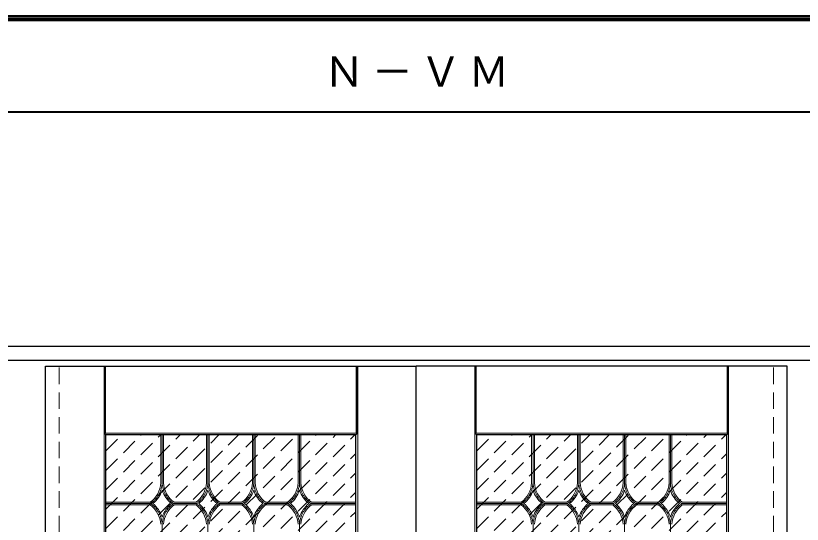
# Model space of a CAD drawing. Units: millimetres, scale not verified. Extents: x -6000 to 5700, y -4307 to 4260.
# Drawn here: x -3570 to -1852, y 3064 to 4175 of the extents above; entities that cross this region are included whole.
import ezdxf

# ---------------------------------------------------------------- set-up
doc = ezdxf.new("R2010")
doc.units = ezdxf.units.MM
doc.header["$LTSCALE"] = 30
doc.linetypes.add('CHAIN1', pattern=[8, 5, -1, 1, -1])
doc.linetypes.add('DASHED1', pattern=[1.8, 1.2, -0.6])
for name, color, linetype, lineweight in [('0-2_扉', 3, 'Continuous', 25), ('0-3_仕上げ', 4, 'Continuous', 9), ('0-4_枠', 3, 'Continuous', 25), ('0-C_ハッチ', 4, 'DASHED1', 9), ('F-1_枠', 6, 'Continuous', 40)]:
    doc.layers.add(name, color=color, linetype=linetype, lineweight=lineweight)
doc.layers.add('0-A_文字', color=7, linetype='Continuous')
doc.styles.add('ＭＳ ゴシック', font='')
doc.styles.get('ＭＳ ゴシック').set_extended_font_data('MS Gothic')

msp = doc.modelspace()

# ---------------------------------------------------------------- linework, layer by layer
at = {"layer": '0-2_扉'}
for p, q in [((-3505, 3409.5), (-2695, 3409.5)), ((-3505, 1426.5), (-3505, 3409.5)), ((-1885, 3409.5), (-2695, 3409.5)), ((-2695, 1426.5), (-2695, 3409.5)), ((-1885, 1426.5), (-1885, 3409.5))]:
    msp.add_line(p, q, dxfattribs=at)
at = {"layer": '0-2_扉', "color": 4, "linetype": 'DASHED1', "lineweight": 9}
for p, q in [((-3475, 1426.5), (-3475, 3409.5)), ((-1915, 1426.5), (-1915, 3409.5))]:
    msp.add_line(p, q, dxfattribs=at)
at = {"layer": '0-3_仕上げ', "color": 7, "lineweight": 18}
for p, q in [((-3377, 1426.5), (-3377, 3409.5)), ((-3375.5, 3262), (-3375.5, 3409.5)), ((-3374, 3263.5), (-3374, 3409.5)), ((-2826, 3263.5), (-2826, 3409.5)), ((-2824.5, 3262), (-2824.5, 3409.5)), ((-2823, 1426.5), (-2823, 3409.5)), ((-2567, 1426.5), (-2567, 3409.5)), ((-2565.5, 3262), (-2565.5, 3409.5)), ((-2564, 3263.5), (-2564, 3409.5)), ((-2016, 3263.5), (-2016, 3409.5)), ((-2014.5, 3262), (-2014.5, 3409.5)), ((-2013, 1426.5), (-2013, 3409.5)), ((-3374, 3263.5), (-3375.5, 3262)), ((-3373, 3259.5), (-3375.5, 3262)), ((-2826, 3263.5), (-3374, 3263.5)), ((-2564, 3263.5), (-2565.5, 3262)), ((-2563, 3259.5), (-2565.5, 3262)), ((-2016, 3263.5), (-2564, 3263.5))]:
    msp.add_line(p, q, dxfattribs=at)
at = {"layer": '0-3_仕上げ', "color": 3, "lineweight": 25}
for p, q in [((-3373, 2301.5), (-3373, 3259.5)), ((-2827, 3259.5), (-3373, 3259.5)), ((-2827, 2301.5), (-2827, 3259.5)), ((-2563, 2301.5), (-2563, 3259.5)), ((-2017, 3259.5), (-2563, 3259.5)), ((-2017, 2301.5), (-2017, 3259.5))]:
    msp.add_line(p, q, dxfattribs=at)
at = {"layer": '0-3_仕上げ'}
for p, q in [((-3253, 3154.69), (-3253, 3259.5)), ((-3247, 3154.5), (-3247, 3259.5)), ((-3153, 3154.6), (-3153, 3259.5)), ((-3147, 3154.6), (-3147, 3259.5)), ((-3053, 3154.6), (-3053, 3259.5)), ((-3047, 3154.6), (-3047, 3259.5)), ((-2953, 3154.6), (-2953, 3259.5)), ((-2947, 3154.6), (-2947, 3259.5)), ((-2443, 3154.69), (-2443, 3259.5)), ((-2437, 3154.5), (-2437, 3259.5)), ((-2343, 3154.6), (-2343, 3259.5)), ((-2337, 3154.6), (-2337, 3259.5)), ((-2243, 3154.6), (-2243, 3259.5)), ((-2237, 3154.6), (-2237, 3259.5)), ((-2143, 3154.6), (-2143, 3259.5)), ((-2137, 3154.6), (-2137, 3259.5)), ((-3373, 3112.5), (-3275.98, 3112.5)), ((-3224.03, 3112.5), (-3175.98, 3112.5)), ((-3124.03, 3112.5), (-3075.98, 3112.5)), ((-3024.03, 3112.5), (-2975.98, 3112.5)), ((-2924.03, 3112.5), (-2827, 3112.5)), ((-2563, 3112.5), (-2465.98, 3112.5)), ((-2414.03, 3112.5), (-2365.98, 3112.5)), ((-2314.03, 3112.5), (-2265.98, 3112.5)), ((-2214.03, 3112.5), (-2165.98, 3112.5)), ((-2114.03, 3112.5), (-2017, 3112.5)), ((-3373, 3106.5), (-3275.98, 3106.5)), ((-3224.03, 3106.5), (-3175.98, 3106.5)), ((-3124.03, 3106.5), (-3075.98, 3106.5)), ((-3024.03, 3106.5), (-2975.98, 3106.5)), ((-2924.03, 3106.5), (-2827, 3106.5)), ((-2563, 3106.5), (-2465.98, 3106.5)), ((-2414.03, 3106.5), (-2365.98, 3106.5)), ((-2314.03, 3106.5), (-2265.98, 3106.5)), ((-2214.03, 3106.5), (-2165.98, 3106.5)), ((-2114.03, 3106.5), (-2017, 3106.5))]:
    msp.add_line(p, q, dxfattribs=at)
at = {"layer": '0-3_仕上げ', "linetype": 'CHAIN1'}
for p, q in [((-3250, 3154.5), (-3250, 3259.5)), ((-3150, 3154.5), (-3150, 3259.5)), ((-3050, 3154.5), (-3050, 3259.5)), ((-2950, 3154.5), (-2950, 3259.5)), ((-2440, 3154.5), (-2440, 3259.5)), ((-2340, 3154.5), (-2340, 3259.5)), ((-2240, 3154.5), (-2240, 3259.5)), ((-2140, 3154.5), (-2140, 3259.5)), ((-3373, 3109.5), (-3275, 3109.5)), ((-3225, 3109.5), (-3175, 3109.5)), ((-3125, 3109.5), (-3075, 3109.5)), ((-3025, 3109.5), (-2975, 3109.5)), ((-2925, 3109.5), (-2827, 3109.5)), ((-2563, 3109.5), (-2465, 3109.5)), ((-2415, 3109.5), (-2365, 3109.5)), ((-2315, 3109.5), (-2265, 3109.5)), ((-2215, 3109.5), (-2165, 3109.5)), ((-2115, 3109.5), (-2017, 3109.5)), ((-3250, 2506.5), (-3250, 3064.5)), ((-3150, 2506.5), (-3150, 3064.5)), ((-3050, 2506.5), (-3050, 3064.5)), ((-2950, 2506.5), (-2950, 3064.5)), ((-2440, 2506.5), (-2440, 3064.5)), ((-2340, 2506.5), (-2340, 3064.5)), ((-2240, 2506.5), (-2240, 3064.5)), ((-2140, 2506.5), (-2140, 3064.5))]:
    msp.add_line(p, q, dxfattribs=at)
at = {"layer": '0-3_仕上げ', "color": 7, "lineweight": 18}
for points in [[(-2826, 3263.5), (-2824.5, 3262), (-2827, 3259.5)], [(-2016, 3263.5), (-2014.5, 3262), (-2017, 3259.5)]]:
    msp.add_lwpolyline(points, dxfattribs=at)
at = {"layer": '0-3_仕上げ'}
for centre, radius, start, end in [((-3309.88, 3158.32), 57, 306.49767, 356.34853), ((-3190.12, 3158.32), 57, 183.65147, 233.50233), ((-3209.88, 3158.32), 57, 306.49767, 356.25364), ((-3090.12, 3158.32), 57, 183.65147, 233.50233), ((-3109.88, 3158.32), 57, 306.49767, 356.25364), ((-2990.12, 3158.32), 57, 183.65147, 233.50233), ((-3009.88, 3158.32), 57, 306.49767, 356.25364), ((-2890.12, 3158.32), 57, 183.65147, 233.50233), ((-2499.88, 3158.32), 57, 306.49767, 356.34853), ((-2380.12, 3158.32), 57, 183.65147, 233.50233), ((-2399.88, 3158.32), 57, 306.49767, 356.25364), ((-2280.12, 3158.32), 57, 183.65147, 233.50233), ((-2299.88, 3158.32), 57, 306.49767, 356.25364), ((-2180.12, 3158.32), 57, 183.65147, 233.50233), ((-2199.88, 3158.32), 57, 306.49767, 356.25364), ((-2080.12, 3158.32), 57, 183.65147, 233.50233), ((-3309.88, 3158.32), 63, 309.20041, 341.88743), ((-3190.12, 3158.32), 63, 198.11257, 230.79959), ((-3209.88, 3158.32), 63, 309.20041, 341.88743), ((-3090.12, 3158.32), 63, 198.11257, 230.79959), ((-3109.88, 3158.32), 63, 309.20041, 341.88743), ((-2990.12, 3158.32), 63, 198.11257, 230.79959), ((-3009.88, 3158.32), 63, 309.20041, 341.88743), ((-2890.12, 3158.32), 63, 198.11257, 230.79959), ((-2499.88, 3158.32), 63, 309.20041, 341.88743), ((-2380.12, 3158.32), 63, 198.11257, 230.79959), ((-2399.88, 3158.32), 63, 309.20041, 341.88743), ((-2280.12, 3158.32), 63, 198.11257, 230.79959), ((-2299.88, 3158.32), 63, 309.20041, 341.88743), ((-2180.12, 3158.32), 63, 198.11257, 230.79959), ((-2199.88, 3158.32), 63, 309.20041, 341.88743), ((-2080.12, 3158.32), 63, 198.11257, 230.79959), ((-3309.88, 3060.68), 63, 18.11257, 50.79959), ((-3190.12, 3060.68), 63, 129.20041, 161.88743), ((-3209.88, 3060.68), 63, 18.11257, 50.79959), ((-3090.12, 3060.68), 63, 129.20041, 161.88743), ((-3109.88, 3060.68), 63, 18.11257, 50.79959), ((-2990.12, 3060.68), 63, 129.20041, 161.88743), ((-3009.88, 3060.68), 63, 18.11257, 50.79959), ((-2890.12, 3060.68), 63, 129.20041, 161.88743), ((-2499.88, 3060.68), 63, 18.11257, 50.79959), ((-2380.12, 3060.68), 63, 129.20041, 161.88743), ((-2399.88, 3060.68), 63, 18.11257, 50.79959), ((-2280.12, 3060.68), 63, 129.20041, 161.88743), ((-2299.88, 3060.68), 63, 18.11257, 50.79959), ((-2180.12, 3060.68), 63, 129.20041, 161.88743), ((-2199.88, 3060.68), 63, 18.11257, 50.79959), ((-2080.12, 3060.68), 63, 129.20041, 161.88743), ((-3309.88, 3060.68), 57, 3.74636, 53.50233), ((-3190.12, 3060.68), 57, 126.49767, 176.25364), ((-3209.88, 3060.68), 57, 3.74636, 53.50233), ((-3090.12, 3060.68), 57, 126.49767, 176.25364), ((-3109.88, 3060.68), 57, 3.74636, 53.50233), ((-2990.12, 3060.68), 57, 126.49767, 176.25364), ((-3009.88, 3060.68), 57, 3.74636, 53.50233), ((-2890.12, 3060.68), 57, 126.49767, 176.25364), ((-2499.88, 3060.68), 57, 3.74636, 53.50233), ((-2380.12, 3060.68), 57, 126.49767, 176.25364), ((-2399.88, 3060.68), 57, 3.74636, 53.50233), ((-2280.12, 3060.68), 57, 126.49767, 176.25364), ((-2299.88, 3060.68), 57, 3.74636, 53.50233), ((-2180.12, 3060.68), 57, 126.49767, 176.25364), ((-2199.88, 3060.68), 57, 3.74636, 53.50233), ((-2080.12, 3060.68), 57, 126.49767, 176.25364)]:
    msp.add_arc(centre, radius, start, end, dxfattribs=at)
at = {"layer": '0-3_仕上げ', "linetype": 'CHAIN1'}
for centre, start, end in [((-3309.88, 3158.32), 305.54226, 356.34853), ((-3190.12, 3158.32), 183.65147, 234.45774), ((-3209.88, 3158.32), 305.54226, 356.34853), ((-3090.12, 3158.32), 183.65147, 234.45774), ((-3109.88, 3158.32), 305.54226, 356.34853), ((-2990.12, 3158.32), 183.65147, 234.45774), ((-3009.88, 3158.32), 305.54226, 356.34853), ((-2890.12, 3158.32), 183.65147, 234.45774), ((-2499.88, 3158.32), 305.54226, 356.34853), ((-2380.12, 3158.32), 183.65147, 234.45774), ((-2399.88, 3158.32), 305.54226, 356.34853), ((-2280.12, 3158.32), 183.65147, 234.45774), ((-2299.88, 3158.32), 305.54226, 356.34853), ((-2180.12, 3158.32), 183.65147, 234.45774), ((-2199.88, 3158.32), 305.54226, 356.34853), ((-2080.12, 3158.32), 183.65147, 234.45774), ((-3309.88, 3060.68), 3.65147, 54.45774), ((-3190.12, 3060.68), 125.54226, 176.34853), ((-3209.88, 3060.68), 3.65147, 54.45774), ((-3090.12, 3060.68), 125.54226, 176.34853), ((-3109.88, 3060.68), 3.65147, 54.45774), ((-2990.12, 3060.68), 125.54226, 176.34853), ((-3009.88, 3060.68), 3.65147, 54.45774), ((-2890.12, 3060.68), 125.54226, 176.34853), ((-2499.88, 3060.68), 3.65147, 54.45774), ((-2380.12, 3060.68), 125.54226, 176.34853), ((-2399.88, 3060.68), 3.65147, 54.45774), ((-2280.12, 3060.68), 125.54226, 176.34853), ((-2299.88, 3060.68), 3.65147, 54.45774), ((-2180.12, 3060.68), 125.54226, 176.34853), ((-2199.88, 3060.68), 3.65147, 54.45774), ((-2080.12, 3060.68), 125.54226, 176.34853)]:
    msp.add_arc(centre, 60, start, end, dxfattribs=at)
at = {"layer": '0-4_枠'}
for p, q in [((-4312, 3453), (-1078, 3453)), ((-4282, 3423), (-1108, 3423))]:
    msp.add_line(p, q, dxfattribs=at)
at = {"layer": '0-4_枠', "color": 4, "linetype": 'DASHED1', "lineweight": 9}
for p, q in [((-3505, 1426.5), (-3505, 3423)), ((-3475, 1426.5), (-3475, 3423)), ((-1915, 1426.5), (-1915, 3423)), ((-1885, 1426.5), (-1885, 3423))]:
    msp.add_line(p, q, dxfattribs=at)
at = {"layer": '0-C_ハッチ'}
for p, q in [((-3373, 3224.56), (-3338.06, 3259.5)), ((-3373, 3139.71), (-3253.21, 3259.5)), ((-3373, 3182.13), (-3295.63, 3259.5)), ((-3373, 2757.87), (-2871.37, 3259.5)), ((-3373, 2800.29), (-2913.8, 3259.5)), ((-3373, 2842.72), (-2956.22, 3259.5)), ((-3373, 2885.15), (-2998.65, 3259.5)), ((-3373, 2927.57), (-3041.07, 3259.5)), ((-3373, 2970), (-3083.5, 3259.5)), ((-3373, 3012.43), (-3125.93, 3259.5)), ((-3373, 3054.85), (-3168.35, 3259.5)), ((-3373, 3097.28), (-3210.78, 3259.5)), ((-3373, 2715.44), (-2828.94, 3259.5)), ((-2563, 3224.56), (-2528.06, 3259.5)), ((-2563, 3139.71), (-2443.21, 3259.5)), ((-2563, 3182.13), (-2485.63, 3259.5)), ((-2563, 2757.87), (-2061.37, 3259.5)), ((-2563, 2800.29), (-2103.8, 3259.5)), ((-2563, 2842.72), (-2146.22, 3259.5)), ((-2563, 2885.15), (-2188.65, 3259.5)), ((-2563, 2927.57), (-2231.07, 3259.5)), ((-2563, 2970), (-2273.5, 3259.5)), ((-2563, 3012.43), (-2315.93, 3259.5)), ((-2563, 3054.85), (-2358.35, 3259.5)), ((-2563, 3097.28), (-2400.78, 3259.5)), ((-2563, 2715.44), (-2018.94, 3259.5)), ((-3373, 2673.02), (-2827, 3219.02)), ((-2563, 2673.02), (-2017, 3219.02)), ((-3373, 2630.59), (-2827, 3176.59)), ((-2563, 2630.59), (-2017, 3176.59)), ((-3373, 2588.16), (-2827, 3134.16)), ((-2563, 2588.16), (-2017, 3134.16)), ((-3373, 2545.74), (-2827, 3091.74)), ((-2563, 2545.74), (-2017, 3091.74))]:
    msp.add_line(p, q, dxfattribs=at)
at = {"layer": 'F-1_枠'}
for p, q in [((-6000, 4175), (5700, 4175)), ((-6000, 4170), (5700, 4170)), ((-6000, 4165), (5700, 4165)), ((-6000, 3965), (5700, 3965))]:
    msp.add_line(p, q, dxfattribs=at)

# ---------------------------------------------------------------- texts
at = {"layer": '0-A_文字', "insert": (-2897.5, 4020), "char_height": 65.98, "attachment_point": 7, "style": 'ＭＳ ゴシック'}
msp.add_mtext('\\T1.17;Ｎ－ＶＭ', dxfattribs=at)

doc.saveas('drawing.dxf')
